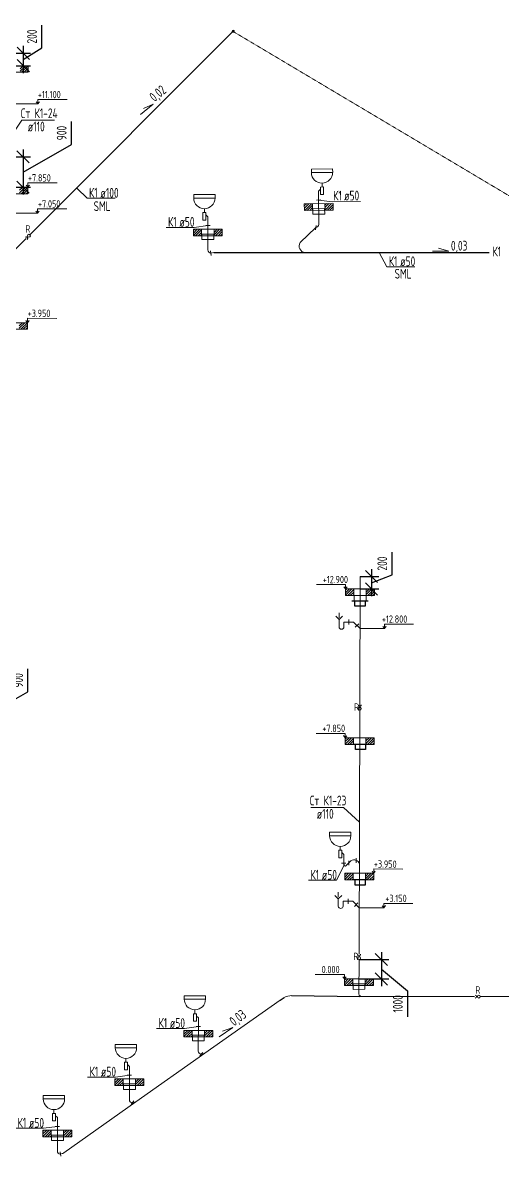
# Model space of a CAD drawing. Header units: millimetres. Extents: x -8689834 to 9419935, y -370377 to 166066.
# Drawn here: x -109791 to -99964, y -329392 to -306186 of the extents above; entities that cross this region are included whole.
import ezdxf

# ---------------------------------------------------------------- set-up
doc = ezdxf.new("R2010")
doc.units = ezdxf.units.MM
doc.header["$MEASUREMENT"] = 0
doc.linetypes.add('штриховая 50', pattern=[1, 0.5, -0.5])
doc.layers.get('0').update_dxf_attribs({"color": 250, "lineweight": 9})
for name, color, linetype, lineweight in [('_ВК-Text К1', 7, 'Continuous', 30), ('_ВК-К1', 14, 'Continuous', 40), ('_ВК-К3', 30, 'Continuous', 40), ('_ВК-переход на SML', 3, 'Continuous', 30), ('_ВК-противопожарные муфты', 1, 'Continuous', 30), ('_Санпр', 7, 'Continuous', 30), ('ВК_канализация', 32, 'Continuous', 30), ('тх разм', 250, 'Continuous', 9)]:
    doc.layers.add(name, color=color, linetype=linetype, lineweight=lineweight)
doc.layers.add('PDF __ВК-К1', color=7, linetype='Continuous', true_color=0xb80000)
for name, color, linetype in [('PDF __К14', 3, 'Continuous'), ('PDF _TEKSTBK', 7, 'Continuous'), ('АР_Кровля дорожки', 245, 'Continuous')]:
    doc.layers.add(name, color=color, linetype=linetype)
doc.styles.add('ISOCPEUR', font='isocpeur.ttf', dxfattribs={"width": 0.7})
doc.styles.add('ГОСТ 2.304', font='isocpeur.ttf', dxfattribs={"width": 0.7})
doc.dimstyles.new('СПДС', dxfattribs={"dimscale": 100, "dimtxt": 2.5, "dimasz": 2.5, "dimexe": 1.5, "dimexo": 0, "dimgap": 1, "dimtad": 1, "dimdec": 0, "dimrnd": 1, "dimtxsty": 'ГОСТ 2.304', "dimblk": 'OBLIQUE', "dimcen": 2.5, "dimdle": 1.5, "dimadec": 0, "dimazin": 2, "dimtfac": 0.75, "dimtdec": 0, "dimtmove": 1, "dimatfit": 3, "dimfxl": 1, "dimtolj": 1, "dimarcsym": 1})

# ---------------------------------------------------------------- blocks, each defined once
blk = doc.blocks.new('_Oblique')
at = {"color": 0, "linetype": 'ByBlock', "lineweight": -2}
blk.add_line((-0.5, -0.5), (0.5, 0.5), dxfattribs=at)
blk = doc.blocks.new('*D2084')
at = {"layer": 'тх разм', "color": 0, "lineweight": -2, "ltscale": 100, "transparency": 16777216}
for p, q in [((-109685, -319882), (-109685, -319416)), ((-110676, -320447), (-109685, -319882)), ((-110676, -319986), (-110676, -320908)), ((-110866, -320136), (-110526, -320136)), ((-110867, -320758), (-110526, -320758))]:
    blk.add_line(p, q, dxfattribs=at)
at = {"layer": 'тх разм', "color": 0, "lineweight": -2, "ltscale": 100, "transparency": 16777216, "xscale": 250, "yscale": 250, "zscale": 250}
for p, rotation in [((-110676, -320136), 90), ((-110676, -320758), 270)]:
    blk.add_blockref('_Oblique', p, dxfattribs=dict(at, rotation=rotation))
at = {"layer": 'тх разм', "color": 0, "lineweight": 13, "ltscale": 100, "transparency": 16777216, "insert": (-109885, -319649), "char_height": 250, "attachment_point": 5, "rotation": 90, "style": 'ГОСТ 2.304'}
blk.add_mtext('\\A1;{\\H0.8x;900}', dxfattribs=at)
blk = doc.blocks.new('*D2091')
at = {"layer": 'тх разм', "color": 0, "lineweight": -2, "ltscale": 100, "transparency": 16777216}
for p, q in [((-109400, -306703), (-109400, -306237)), ((-109778, -306662), (-109778, -307217)), ((-109778, -306939), (-109400, -306703)), ((-109969, -306812), (-109628, -306812)), ((-109970, -307067), (-109628, -307067))]:
    blk.add_line(p, q, dxfattribs=at)
at = {"layer": 'тх разм', "color": 0, "lineweight": -2, "ltscale": 100, "transparency": 16777216, "xscale": 250, "yscale": 250, "zscale": 250}
for p, rotation in [((-109778, -306812), 90), ((-109778, -307067), 270)]:
    blk.add_blockref('_Oblique', p, dxfattribs=dict(at, rotation=rotation))
at = {"layer": 'тх разм', "color": 0, "lineweight": 13, "ltscale": 100, "transparency": 16777216, "insert": (-109600, -306470), "char_height": 250, "attachment_point": 5, "rotation": 90, "style": 'ГОСТ 2.304'}
blk.add_mtext('\\A1;{\\H0.8x;200}', dxfattribs=at)
blk = doc.blocks.new('*D2080')
at = {"layer": 'тх разм', "color": 0, "lineweight": -2, "ltscale": 100, "transparency": 16777216}
for p, q in [((-108792, -308678), (-108792, -308212)), ((-109784, -309243), (-108792, -308678)), ((-109784, -308782), (-109784, -309704)), ((-109973, -308932), (-109634, -308932)), ((-109975, -309554), (-109634, -309554))]:
    blk.add_line(p, q, dxfattribs=at)
at = {"layer": 'тх разм', "color": 0, "lineweight": -2, "ltscale": 100, "transparency": 16777216, "xscale": 250, "yscale": 250, "zscale": 250}
for p, rotation in [((-109784, -308932), 90), ((-109784, -309554), 270)]:
    blk.add_blockref('_Oblique', p, dxfattribs=dict(at, rotation=rotation))
at = {"layer": 'тх разм', "color": 0, "lineweight": 13, "ltscale": 100, "transparency": 16777216, "insert": (-108992, -308445), "char_height": 250, "attachment_point": 5, "rotation": 90, "style": 'ГОСТ 2.304'}
blk.add_mtext('\\A1;{\\H0.8x;900}', dxfattribs=at)
blk = doc.blocks.new('Протв_муфта')
at = {"layer": '_ВК-противопожарные муфты', "ltscale": 200, "transparency": 33554687}
for p, q in [((-205635, 240869), (-206106, 240869)), ((-206021, 240719), (-206021, 240869)), ((-205721, 240719), (-206021, 240719)), ((-205721, 240869), (-205721, 240719))]:
    blk.add_line(p, q, dxfattribs=at)
blk = doc.blocks.new('*D2090')
at = {"layer": 'тх разм', "color": 0, "lineweight": -2, "ltscale": 100, "transparency": 16777216}
for p, q in [((-102224, -317491), (-102224, -317025)), ((-102646, -317373), (-102646, -317928)), ((-102878, -317523), (-102496, -317523)), ((-102646, -317650), (-102224, -317491)), ((-102879, -317778), (-102496, -317778))]:
    blk.add_line(p, q, dxfattribs=at)
at = {"layer": 'тх разм', "color": 0, "lineweight": -2, "ltscale": 100, "transparency": 16777216, "xscale": 250, "yscale": 250, "zscale": 250}
for p, rotation in [((-102646, -317523), 90), ((-102646, -317778), 270)]:
    blk.add_blockref('_Oblique', p, dxfattribs=dict(at, rotation=rotation))
at = {"layer": 'тх разм', "color": 0, "lineweight": 13, "ltscale": 100, "transparency": 16777216, "insert": (-102424, -317258), "char_height": 250, "attachment_point": 5, "rotation": 90, "style": 'ГОСТ 2.304'}
blk.add_mtext('\\A1;{\\H0.8x;200}', dxfattribs=at)
blk = doc.blocks.new('*D1998')
at = {"layer": 'тх разм', "color": 0, "lineweight": -2, "ltscale": 100, "transparency": 16777216}
for p, q in [((-102442, -325212), (-102442, -325911)), ((-102891, -325362), (-102292, -325362)), ((-102442, -325562), (-101905, -326002)), ((-102892, -325761), (-102292, -325761)), ((-101905, -326002), (-101905, -326538))]:
    blk.add_line(p, q, dxfattribs=at)
at = {"layer": 'тх разм', "color": 0, "lineweight": -2, "ltscale": 100, "transparency": 16777216, "xscale": 250, "yscale": 250, "zscale": 250}
for p, rotation in [((-102442, -325362), 90), ((-102442, -325761), 270)]:
    blk.add_blockref('_Oblique', p, dxfattribs=dict(at, rotation=rotation))
at = {"layer": 'тх разм', "color": 0, "lineweight": 13, "ltscale": 100, "transparency": 16777216, "insert": (-102105, -326270), "char_height": 250, "attachment_point": 5, "rotation": 90, "style": 'ГОСТ 2.304'}
blk.add_mtext('\\A1;{\\H0.8x;1000}', dxfattribs=at)

msp = doc.modelspace()

# ---------------------------------------------------------------- hatches: boundary and pattern name
at = {"ltscale": 500, "transparency": 33554636}
h = msp.add_hatch(color=7, dxfattribs=at)
h.dxf.hatch_style = 1
h.paths.add_polyline_path([(-105497.8, -306357.1, 1), (-105455.4, -306366.1, 1)])
at = {"layer": '_ВК-К3', "lineweight": 13}
h = msp.add_hatch(dxfattribs=at)
h.set_pattern_fill('ANSI31', scale=11.388071, angle=180)
h.set_pattern_definition([(225, (-163844.07, -327434.684), (25.566948, -25.566948), [])])
h.paths.add_polyline_path([(-110265.2, -307202.3), (-110098.5, -307202.3), (-110098.5, -307066.7), (-110265.2, -307066.7)])
h.paths.add_polyline_path([(-109842.7, -307202.3), (-109675.3, -307202.3), (-109675.3, -307066.7), (-109842.7, -307066.7)])
h = msp.add_hatch(dxfattribs=at)
h.set_pattern_fill('ANSI31', scale=11.388071, angle=180)
h.set_pattern_definition([(225, (-163854.273, -329921.857), (25.566948, -25.566948), [])])
h.paths.add_polyline_path([(-110275.5, -309689.5), (-110108.7, -309689.5), (-110108.7, -309553.9), (-110275.5, -309553.9)])
h.paths.add_polyline_path([(-109852.9, -309689.5), (-109685.5, -309689.5), (-109685.5, -309553.9), (-109852.9, -309553.9)])
h = msp.add_hatch(dxfattribs=at)
h.set_pattern_fill('ANSI31', scale=11.388071, angle=180)
h.set_pattern_definition([(225, (-160862.19, -330266.72), (25.566948, -25.566948), [])])
h.paths.add_polyline_path([(-103430.6, -310025.3), (-103597.3, -310026.1), (-103598, -309890.5), (-103431.3, -309889.7)])
h.paths.add_polyline_path([(-103853.2, -310027.3), (-104020.5, -310028.1), (-104021.2, -309892.5), (-103853.8, -309891.7)])
h = msp.add_hatch(dxfattribs=at)
h.set_pattern_fill('ANSI31', scale=11.388071, angle=180)
h.set_pattern_definition([(225, (-159872.114, -330782.063), (25.566948, -25.566948), [])])
h.paths.add_polyline_path([(-106293.3, -310549.7), (-106126.6, -310549.7), (-106126.6, -310414.1), (-106293.3, -310414.1)])
h.paths.add_polyline_path([(-105870.7, -310549.7), (-105703.4, -310549.7), (-105703.4, -310414.1), (-105870.7, -310414.1)])
h = msp.add_hatch(dxfattribs=at)
h.set_pattern_fill('ANSI31', scale=11.388071, angle=180)
h.set_pattern_definition([(225, (-163862.48, -332694.982), (25.566948, -25.566948), [])])
h.paths.add_polyline_path([(-110283.7, -312462.6), (-110116.9, -312462.6), (-110116.9, -312327), (-110283.7, -312327)])
h.paths.add_polyline_path([(-109861.1, -312462.6), (-109693.7, -312462.6), (-109693.7, -312327), (-109861.1, -312327)])
h = msp.add_hatch(dxfattribs=at)
h.set_pattern_fill('ANSI31', scale=11.388071, angle=180)
h.set_pattern_definition([(225, (-156753.244, -338145.615), (25.566948, -25.566948), [])])
h.paths.add_polyline_path([(-103174.4, -317913.2), (-103007.7, -317913.2), (-103007.7, -317777.7), (-103174.4, -317777.7)])
h.paths.add_polyline_path([(-102751.8, -317913.2), (-102584.5, -317913.2), (-102584.5, -317777.7), (-102751.8, -317777.7)])
h = msp.add_hatch(dxfattribs=at)
h.set_pattern_fill('ANSI31', scale=11.388071, angle=180)
h.set_pattern_definition([(225, (-156761.07, -341193.97), (25.566948, -25.566948), [])])
h.paths.add_polyline_path([(-103182.2, -320961.6), (-103015.5, -320961.6), (-103015.5, -320826), (-103182.2, -320826)])
h.paths.add_polyline_path([(-102759.7, -320961.6), (-102592.3, -320961.6), (-102592.3, -320826), (-102759.7, -320826)])
h = msp.add_hatch(dxfattribs=at)
h.set_pattern_fill('ANSI31', scale=11.388071, angle=180)
h.set_pattern_definition([(225, (-156769.277, -343967.095), (25.566948, -25.566948), [])])
h.paths.add_polyline_path([(-103190.5, -323734.7), (-103023.7, -323734.7), (-103023.7, -323599.2), (-103190.5, -323599.2)])
h.paths.add_polyline_path([(-102767.9, -323734.7), (-102600.5, -323734.7), (-102600.5, -323599.2), (-102767.9, -323599.2)])
h = msp.add_hatch(dxfattribs=at)
h.set_pattern_fill('ANSI31', scale=11.388071, angle=180)
h.set_pattern_definition([(225, (-156776.077, -346129.06), (25.566948, -25.566948), [])])
h.paths.add_polyline_path([(-103197.3, -325896.7), (-103030.5, -325896.7), (-103030.5, -325761.1), (-103197.3, -325761.1)])
h.paths.add_polyline_path([(-102774.7, -325896.7), (-102607.3, -325896.7), (-102607.3, -325761.1), (-102774.7, -325761.1)])
h = msp.add_hatch(dxfattribs=at)
h.set_pattern_fill('ANSI31', scale=11.388071, angle=180)
h.set_pattern_definition([(225, (-160066.683, -347181.17), (25.566948, -25.566948), [])])
h.paths.add_polyline_path([(-106487.9, -326948.8), (-106321.1, -326948.8), (-106321.1, -326813.2), (-106487.9, -326813.2)])
h.paths.add_polyline_path([(-106065.3, -326948.8), (-105897.9, -326948.8), (-105897.9, -326813.2), (-106065.3, -326813.2)])
h = msp.add_hatch(dxfattribs=at)
h.set_pattern_fill('ANSI31', scale=11.388071, angle=180)
h.set_pattern_definition([(225, (-161479.278, -348176.627), (25.566948, -25.566948), [])])
h.paths.add_polyline_path([(-107900.5, -327944.2), (-107733.7, -327944.2), (-107733.7, -327808.7), (-107900.5, -327808.7)])
h.paths.add_polyline_path([(-107477.9, -327944.2), (-107310.5, -327944.2), (-107310.5, -327808.7), (-107477.9, -327808.7)])
h = msp.add_hatch(dxfattribs=at)
h.set_pattern_fill('ANSI31', scale=11.388071, angle=180)
h.set_pattern_definition([(225, (-162954.23, -349224.422), (25.566948, -25.566948), [])])
h.paths.add_polyline_path([(-109375.4, -328992), (-109208.7, -328992), (-109208.7, -328856.5), (-109375.4, -328856.5)])
h.paths.add_polyline_path([(-108952.8, -328992), (-108785.5, -328992), (-108785.5, -328856.5), (-108952.8, -328856.5)])

# ---------------------------------------------------------------- linework, layer by layer
at = {"color": 18, "linetype": 'штриховая 50', "true_color": 0x000000}
msp.add_lwpolyline([(-105461.1, -306376.8), (-93261.4, -313635.1)], dxfattribs=at)
at = {"color": 18, "ltscale": 100, "true_color": 0x000000}
for points in [[(-109480.5, -307850.3), (-109979.9, -307850.2)], [(-109487.9, -310088.7), (-109987.4, -310088.6)], [(-102380.5, -318587.7), (-102880, -318587.6)], [(-102394.6, -324305.7), (-102894, -324305.6)]]:
    msp.add_lwpolyline(points, dxfattribs=at)
at = {"color": 7, "ltscale": 500}
for points in [[(-109480.5, -307850.3), (-109512.5, -307807.6)], [(-109480.5, -307850.3), (-109480.4, -307759.8), (-108881.5, -307760)], [(-109480.5, -307850.3), (-109445.7, -307805.2)], [(-109685.5, -309553.9), (-109717.3, -309511.1)], [(-109685.5, -309553.9), (-109685, -309463.4), (-109086.1, -309467.1)], [(-109685.5, -309553.9), (-109650.5, -309509.1)], [(-107897.2, -309780.1), (-108471, -309780.1), (-108672.3, -309578.8)], [(-109487.9, -310088.7), (-109487.9, -309998.2), (-108889, -309998.4)], [(-102871.8, -309849), (-103445.6, -309851.7), (-103727.3, -309815.8)], [(-109487.9, -310088.7), (-109520, -310046)], [(-109487.9, -310088.7), (-109453.2, -310043.6)], [(-106852.9, -310376), (-106279.2, -310376), (-105997.6, -310338.8)], [(-101756.2, -311181.7), (-102330, -311181.7), (-102488.6, -310890.8)], [(-109693.7, -312327), (-109725.5, -312284.2)], [(-109693.7, -312327), (-109693.2, -312236.5), (-109094.3, -312240.2)], [(-109693.7, -312327), (-109658.7, -312282.2)], [(-103174.4, -317777.7), (-103174.4, -317687.2), (-103773.4, -317687.3)], [(-103174.4, -317777.7), (-103209.2, -317732.6)], [(-103174.4, -317777.7), (-103142.4, -317735)], [(-102380.5, -318587.7), (-102412.6, -318545)], [(-102380.5, -318587.7), (-102380.5, -318497.2), (-101781.6, -318497.4)], [(-102380.5, -318587.7), (-102345.8, -318542.6)], [(-103182.6, -320824.6), (-103182.6, -320734.1), (-103781.6, -320734.2)], [(-103182.6, -320824.6), (-103217.4, -320779.5)], [(-103182.6, -320824.6), (-103150.6, -320781.9)], [(-103886.3, -322251.4), (-103220.6, -322249.6), (-102892.1, -322548.9)], [(-102601.8, -323600.5), (-102633.4, -323557.5)], [(-102601.8, -323600.5), (-102566.6, -323555.8)], [(-102600.5, -323600.5), (-102600.1, -323510), (-102001.2, -323512.8)], [(-102394.6, -324305.7), (-102426.6, -324263)], [(-102394.6, -324305.7), (-102394.5, -324215.2), (-101795.6, -324215.4)], [(-102394.6, -324305.7), (-102359.8, -324260.6)], [(-103197.3, -325761.1), (-103197.3, -325670.6), (-103796.2, -325670.7)], [(-103197.3, -325761.1), (-103232, -325716)], [(-103197.3, -325761.1), (-103165.2, -325718.5)], [(-107047.5, -326775.1), (-106473.7, -326775.1), (-106192.2, -326737.9)], [(-108460.1, -327770.6), (-107886.3, -327770.6), (-107604.8, -327733.4)], [(-109935.1, -328818.4), (-109361.3, -328818.4), (-109079.7, -328781.2)]]:
    msp.add_lwpolyline(points, dxfattribs=at)
at = {"color": 244, "ltscale": 500, "true_color": 0x991b1e}
for points in [[(-104107.7, -310687.7), (-103786.6, -310380.8)], [(-102899.3, -325257.1), (-102878.7, -317523)], [(-102902.8, -326066.9), (-102900.8, -325363.8)], [(-106130.2, -327302.6), (-106094.4, -327294.4)], [(-107542.8, -328298.1), (-107507, -328289.9)], [(-109017.7, -329345.9), (-108982, -329337.6)]]:
    msp.add_lwpolyline(points, dxfattribs=at)
at = {"color": 7, "ltscale": 500, "elevation": 0}
msp.add_lwpolyline([(-103934.4, -323741.3), (-103360.6, -323741.3), (-103196.3, -323421.6)], dxfattribs=at)
at = {"color": 7, "ltscale": 500}
msp.add_circle((-105476.6, -306361.6), 21.6, dxfattribs=at)
at = {"color": 244, "ltscale": 500, "true_color": 0x991b1e}
for centre, radius, start, end in [((-103989.8, -310756.9), 136.7, 149.61993, 262.37726), ((-102986.8, -323427.5), 97.7, 18.73212, 74.47362), ((-104286.7, -326415.2), 312.4, 89.1865, 117.55381), ((-102838.6, -326057.9), 64.8, 187.96812, 275.53896), ((-106284, -326807.6), 522.4, 291.27132, 295.09776), ((-107696.5, -327803.1), 522.4, 291.27132, 295.09776), ((-109171.5, -328850.9), 522.4, 291.27132, 295.09776)]:
    msp.add_arc(centre, radius, start, end, dxfattribs=at)
at = {"layer": '_ВК-Text К1', "color": 7, "lineweight": 13, "ltscale": 100}
for p, q in [((-107115.4, -307851.1), (-107374.5, -308067.4)), ((-107115.4, -307851.1), (-107316, -307943.4)), ((-101060.3, -310860.4), (-101397.8, -310860.8)), ((-101060.3, -310860.4), (-101273.6, -310803)), ((-105484.8, -326757.4), (-105765.9, -326944.1)), ((-105484.8, -326757.4), (-105694.2, -326827.3))]:
    msp.add_line(p, q, dxfattribs=at)
at = {"layer": '_ВК-К1', "color": 244, "lineweight": 13, "true_color": 0x991b1e}
for p, q in [((-103727.8, -309697.2), (-103724.1, -310315.5)), ((-105997.6, -310220.2), (-105998.5, -310838.5)), ((-106192.2, -326619.3), (-106193, -327237.6)), ((-107604.8, -327614.7), (-107605.6, -328233.1)), ((-109079.7, -328662.5), (-109080.6, -329280.9))]:
    msp.add_line(p, q, dxfattribs=at)
at = {"layer": '_ВК-К1', "lineweight": 13}
msp.add_line((-103214.7, -323273.5, 0), (-103214.7, -323417.8, 0), dxfattribs=at)
at = {"layer": '_ВК-К1', "lineweight": 13, "ltscale": 100}
msp.add_line((-103065.2, -323344.2, 0), (-103162.1, -323441.2, 0), dxfattribs=at)
at = {"layer": '_ВК-К1', "lineweight": 13, "transparency": 33554687, "flags": 128}
for points in [[(-103771.7, -309816), (-103682.8, -309815.6)], [(-105953.2, -310338.8), (-106042.1, -310338.8)], [(-106147.7, -326737.9), (-106236.6, -326737.9)], [(-107560.3, -327733.4), (-107649.2, -327733.4)], [(-109035.3, -328781.2), (-109124.2, -328781.2)]]:
    msp.add_lwpolyline(points, dxfattribs=at)
at = {"layer": '_ВК-К1', "lineweight": 13, "transparency": 33554687, "elevation": 0, "flags": 128}
for points in [[(-103170.2, -323392.2), (-103259.1, -323392.2)], [(-103110.2, -323434.7), (-103110.2, -323343.7)], [(-102957.5, -323381.2), (-102957.5, -323290.2)]]:
    msp.add_lwpolyline(points, dxfattribs=at)
at = {"layer": '_ВК-К1', "lineweight": 13, "ltscale": 100}
for centre, radius, start, end in [((-103183.7, -323418.8, 0), 31, 178.01846, 314.00596), ((-103003.6, -323427.9, 0), 103.9, 65.54563, 126.3024)]:
    msp.add_arc(centre, radius, start, end, dxfattribs=at)
at = {"layer": '_ВК-К3', "color": 7, "lineweight": 13}
for p, q in [((-103852.8, -310026.8), (-103853.8, -309891.2)), ((-103597.4, -310026.1), (-103598.1, -309890.5)), ((-106126.5, -310549.7), (-106126.5, -310414.1)), ((-105871.1, -310549.2), (-105870.7, -310413.6)), ((-103007.1, -317913.2), (-103007.1, -317777.7)), ((-102752.2, -317912.7), (-102751.8, -317777.2)), ((-103014.9, -320961.6), (-103014.9, -320826)), ((-102760.1, -320961.1), (-102759.7, -320825.5)), ((-103023.1, -323734.7), (-103023.1, -323599.2)), ((-102768.3, -323734.2), (-102767.9, -323598.7)), ((-103029.9, -325896.7), (-103029.9, -325761.1)), ((-102775.1, -325896.2), (-102774.7, -325760.6)), ((-106321, -326948.8), (-106321, -326813.2)), ((-106065.7, -326948.3), (-106065.3, -326812.7)), ((-107733.6, -327944.2), (-107733.6, -327808.7)), ((-107478.3, -327943.8), (-107477.9, -327808.2)), ((-109208.6, -328992), (-109208.6, -328856.5)), ((-108953.2, -328991.6), (-108952.8, -328856))]:
    msp.add_line(p, q, dxfattribs=at)
at = {"layer": '_ВК-К3', "color": 244, "lineweight": 13, "true_color": 0x991b1e}
for p, q in [((-103781.2, -310334.5), (-103792, -310427.2)), ((-105941.2, -310857.2), (-105930, -310949.9)), ((-106099.1, -327267.8), (-106161.3, -327337.5)), ((-107510.6, -328257.3), (-107568.4, -328330.6)), ((-109023.4, -329299.6), (-109012.1, -329392.2))]:
    msp.add_line(p, q, dxfattribs=at)
at = {"layer": '_ВК-К3', "color": 7, "lineweight": 13}
for points in [[(-109675.3, -307202.3), (-110265.2, -307202.3), (-110265.2, -307066.7), (-109675.3, -307066.7)], [(-109685.5, -309689.5), (-110275.5, -309689.5), (-110275.5, -309553.9), (-109685.5, -309553.9)], [(-104020.5, -310028.1), (-103430.6, -310025.3), (-103431.3, -309889.7), (-104021.2, -309892.5)], [(-105703.4, -310549.7), (-106293.3, -310549.7), (-106293.3, -310414.1), (-105703.4, -310414.1)], [(-109693.7, -312462.6), (-110283.7, -312462.6), (-110283.7, -312327), (-109693.7, -312327)], [(-102584.5, -317913.2), (-103174.4, -317913.2), (-103174.4, -317777.7), (-102584.5, -317777.7)], [(-102592.3, -320961.6), (-103182.2, -320961.6), (-103182.2, -320826), (-102592.3, -320826)], [(-102600.5, -323734.7), (-103190.5, -323734.7), (-103190.5, -323599.2), (-102600.5, -323599.2)], [(-102607.3, -325896.7), (-103197.3, -325896.7), (-103197.3, -325761.1), (-102607.3, -325761.1)], [(-105897.9, -326948.8), (-106487.9, -326948.8), (-106487.9, -326813.2), (-105897.9, -326813.2)], [(-107310.5, -327944.2), (-107900.5, -327944.2), (-107900.5, -327808.7), (-107310.5, -327808.7)], [(-108785.5, -328992), (-109375.4, -328992), (-109375.4, -328856.5), (-108785.5, -328856.5)]]:
    msp.add_lwpolyline(points, close=True, dxfattribs=at)
at = {"layer": '_ВК-К3', "color": 244, "lineweight": 13, "ltscale": 100, "true_color": 0x991b1e}
for centre, start, end in [((-103791.2, -310313.8), 273.92702, 358.58055), ((-105931.3, -310836.5), 181.68819, 266.34172), ((-106125.9, -327235.6), 181.68819, 266.34172), ((-107538.5, -328231.1), 181.68819, 266.34172), ((-109013.4, -329278.9), 181.68819, 266.34172)]:
    msp.add_arc(centre, 67.2, start, end, dxfattribs=at)
at = {"layer": '_ВК-переход на SML', "lineweight": 13}
for points in [[(-103604.6, -309992.3), (-103848.3, -309993.5), (-103847.7, -310104.8), (-103604.1, -310103.7)], [(-106119.4, -310515.9), (-105875.8, -310515.9), (-105875.8, -310627.2), (-106119.4, -310627.2)], [(-102999.4, -317913.2), (-102755.8, -317913.2), (-102755.8, -318024.6), (-102999.4, -318024.6)], [(-102780.3, -325862.3), (-103023.9, -325863.5), (-103023.4, -325974.8), (-102779.7, -325973.7)], [(-106314, -326915), (-106070.4, -326915), (-106070.4, -327026.3), (-106314, -327026.3)], [(-107726.6, -327910.5), (-107483, -327910.5), (-107483, -328021.8), (-107726.6, -328021.8)], [(-109201.6, -328958.3), (-108957.9, -328958.3), (-108957.9, -329069.6), (-109201.6, -329069.6)]]:
    msp.add_lwpolyline(points, close=True, dxfattribs=at)
at = {"layer": '_Санпр', "lineweight": 13}
for p, q in [((-103877, -309182.9), (-103440.7, -309180.9)), ((-103877, -309182.9), (-103876.7, -309253.5)), ((-103876.7, -309253.5), (-103440.4, -309251.4)), ((-103440.7, -309180.9), (-103440.4, -309251.4)), ((-103657.5, -309470.6), (-103657.2, -309549.7)), ((-105850.8, -309705.2), (-106287.1, -309705.2)), ((-106287.1, -309705.2), (-106287.1, -309775.8)), ((-105850.8, -309775.8), (-106287.1, -309775.8)), ((-105850.8, -309705.2), (-105850.8, -309775.8)), ((-103687.4, -309597.4), (-103728.1, -309634.4)), ((-103728.1, -309634.4), (-103727.8, -309697.2)), ((-106069, -309993.9), (-106069, -310073)), ((-106038.5, -310120.6), (-105997.6, -310157.4)), ((-105997.6, -310157.4), (-105997.6, -310220.2)), ((-103067.9, -322758.6, 0), (-103504.2, -322758.6, 0)), ((-103504.2, -322758.6, 0), (-103504.2, -322829.1, 0)), ((-103067.9, -322758.6, 0), (-103067.9, -322829.1, 0)), ((-103067.9, -322829.1, 0), (-103504.2, -322829.1, 0)), ((-103286.1, -323047.3, 0), (-103286.1, -323126.4, 0)), ((-103255.6, -323174, 0), (-103214.7, -323210.8, 0)), ((-103214.7, -323210.8, 0), (-103214.7, -323273.5, 0)), ((-106045.4, -326104.3), (-106481.7, -326104.3)), ((-106481.7, -326104.3), (-106481.7, -326174.9)), ((-106045.4, -326174.9), (-106481.7, -326174.9)), ((-106045.4, -326104.3), (-106045.4, -326174.9)), ((-106263.6, -326393), (-106263.6, -326472.1)), ((-106233.1, -326519.7), (-106192.2, -326556.5)), ((-106192.2, -326556.5), (-106192.2, -326619.3)), ((-107458, -327099.8), (-107894.3, -327099.8)), ((-107894.3, -327099.8), (-107894.3, -327170.3)), ((-107458, -327170.3), (-107894.3, -327170.3)), ((-107458, -327099.8), (-107458, -327170.3)), ((-107676.1, -327388.5), (-107676.1, -327467.5)), ((-107645.6, -327515.2), (-107604.8, -327552)), ((-107604.8, -327552), (-107604.8, -327614.7)), ((-108933, -328147.6), (-109369.2, -328147.6)), ((-109369.2, -328147.6), (-109369.2, -328218.1)), ((-108933, -328218.1), (-109369.2, -328218.1)), ((-108933, -328147.6), (-108933, -328218.1)), ((-109151.1, -328436.3), (-109151.1, -328515.3)), ((-109120.6, -328563), (-109079.7, -328599.8)), ((-109079.7, -328599.8), (-109079.7, -328662.5))]:
    msp.add_line(p, q, dxfattribs=at)
for points in [[(-103687.7, -309549.8), (-103626.7, -309549.5), (-103625.9, -309702.1), (-103686.9, -309702.4)], [(-106038.5, -310073), (-106099.5, -310073), (-106099.5, -310225.5), (-106038.5, -310225.5)], [(-106233.1, -326472.1), (-106294.1, -326472.1), (-106294.1, -326624.7), (-106233.1, -326624.7)], [(-107645.6, -327467.5), (-107706.7, -327467.5), (-107706.7, -327620.1), (-107645.6, -327620.1)], [(-109120.6, -328515.3), (-109181.6, -328515.3), (-109181.6, -328667.9), (-109120.6, -328667.9)]]:
    msp.add_lwpolyline(points, close=True, dxfattribs=at)
at = {"layer": '_Санпр', "lineweight": 13, "elevation": 0}
msp.add_lwpolyline([(-103255.6, -323126.4), (-103316.6, -323126.4), (-103316.6, -323278.9), (-103255.6, -323278.9)], close=True, dxfattribs=at)
at = {"layer": '_Санпр', "lineweight": 13}
for centre, start, end in [((-103658.6, -309252.4), 180.26874, 0.26874), ((-106069, -309775.8), 180, 0), ((-103286.1, -322829.1, 0), 180, 0), ((-106263.6, -326174.9), 180, 0), ((-107676.1, -327170.3), 180, 0), ((-109151.1, -328218.1), 180, 0)]:
    msp.add_arc(centre, 218.1, start, end, dxfattribs=at)
at = {"layer": 'PDF __ВК-К1', "lineweight": 13}
for points in [[(-103110.2, -318455.8), (-103208.6, -318455.8)], [(-103110.2, -318405.5), (-103110.2, -318503.9)], [(-103110.2, -318455.8), (-103011.8, -318455.8), (-102880, -318587.6)], [(-102907.2, -318489.2), (-102976.3, -318560.4)], [(-103125.7, -324172.2), (-103224.1, -324172.2)], [(-103125.7, -324122), (-103125.7, -324220.4)], [(-103125.7, -324172.2), (-103027.4, -324172.2), (-102895.5, -324304.1)], [(-102922.7, -324205.7), (-102991.8, -324276.9)]]:
    msp.add_lwpolyline(points, dxfattribs=at)
at = {"layer": 'PDF __К14', "lineweight": 13}
for points in [[(-103309, -318365.8), (-103309, -318265.3)], [(-103324.6, -324082.2), (-103324.6, -323981.8)]]:
    msp.add_lwpolyline(points, dxfattribs=at)
at = {"layer": 'PDF _TEKSTBK', "lineweight": 13}
for points in [[(-103309, -318405.5), (-103378.1, -318336.5)], [(-103309, -318554.1), (-103309, -318405.5), (-103237.9, -318336.5)], [(-103208.6, -318455.8), (-103208.6, -318554.1)], [(-103324.6, -324122), (-103393.6, -324052.9)], [(-103324.6, -324270.6), (-103324.6, -324122), (-103253.4, -324052.9)], [(-103224.1, -324172.2), (-103224.1, -324270.6)]]:
    msp.add_lwpolyline(points, dxfattribs=at)
for centre in [(-103259.8, -318553.1), (-103275.4, -324269.5)]:
    msp.add_arc(centre, 49.2, 180.00001, 359.99999, dxfattribs=at)
at = {"layer": 'АР_Кровля дорожки', "color": 244, "ltscale": 500, "true_color": 0x991b1e}
for points in [[(-105873.3, -310891.3), (-100233.7, -310890.5)], [(-104516.8, -326192.9), (-104516.8, -326192.9), (-104431.2, -326138.3)], [(-104282.4, -326102.9), (-102886.6, -326122.4)]]:
    msp.add_lwpolyline(points, dxfattribs=at)
at = {"layer": 'ВК_канализация', "color": 244, "lineweight": 13, "ltscale": 500, "true_color": 0x991b1e}
for points in [[(-109641.7, -310526.7), (-105476.6, -306361.6)], [(-111226.4, -312111.4), (-109717.2, -310602.2)], [(-109684.5, -310568.7), (-109696.6, -310580.3)], [(-105935.6, -310903.5), (-105873.3, -310891.3)], [(-102885.7, -320198.4), (-102885.6, -320181.7)], [(-102899.5, -325303.8), (-102899.4, -325287.1)], [(-104516.8, -326192.9), (-106062.4, -327280.7)], [(-102886.6, -326122.4), (-100535.9, -326122.4)], [(-100475.9, -326122.4), (-100492.6, -326122.4)], [(-100415.9, -326122.4), (-95538.5, -326122.4)], [(-106062.4, -327280.7), (-107475, -328276.1)], [(-107475, -328276.1), (-108949.9, -329323.9)]]:
    msp.add_lwpolyline(points, dxfattribs=at)
at = {"layer": 'ВК_канализация', "color": 18, "lineweight": 13, "ltscale": 500, "true_color": 0x000000}
msp.add_lwpolyline([(-109140.9, -308180.9), (-109806.5, -308182.6), (-109971.9, -308427.8)], dxfattribs=at)
at = {"layer": 'ВК_канализация', "color": 244, "lineweight": 13, "ltscale": 500, "true_color": 0x991b1e}
for centre in [(-109662.9, -310547.9), (-102885.9, -320228.4), (-102899.7, -325333.8), (-100445.9, -326122.4)]:
    msp.add_circle(centre, 30, dxfattribs=at)
for centre, start, end in [((-109718.2, -310601.1), 313.85249, 133.85249), ((-102885.4, -320151.7), 179.67036, 359.67036), ((-102899.3, -325257.1), 179.67036, 359.67036), ((-100522.6, -326122.4), 270, 90)]:
    msp.add_arc(centre, 30, start, end, dxfattribs=at)

# ---------------------------------------------------------------- block references
at = {"layer": '_ВК-К1', "lineweight": 13, "xscale": 0.7, "yscale": 0.7, "zscale": 0.7}
for p in [(41228.8, -486633), (41240, -489570), (41231.8, -492343.1)]:
    msp.add_blockref('Протв_муфта', p, dxfattribs=at)

# ---------------------------------------------------------------- texts
at = {"layer": 'ВК_канализация', "color": 18, "ltscale": 100, "true_color": 0x000000, "style": 'ISOCPEUR'}
for s, insert, char_height, width, attachment_point, rotation in [('0,02', (-107137.4, -307758.4), 200, 5891.51, 4, 39.76916), ('\\pxi-1,l1,t1,5;+11.100', (-109010.8, -307657.4), 150, 7500, 6, 359.94981), ('+7.850', (-109214.8, -309363.8), 150, 7500, 6, 359.61889), ('К1', (-103252.1, -309725.3), 200, 5891.51, 6, 0.26874), ('\\pxi-1,l1,t1,5;ø50', (-102897.3, -309724.9), 200, 7500, 6, 0.26874), ('\\pxi-1,l1,t1,5;+7.050', (-109018.3, -309895.9), 150, 7500, 6, 359.94981), ('\\pxi-1,l1,t1,5;+3.950', (-109223, -312136.9), 150, 7500, 6, 359.61889), ('\\pxi-1,l1,t1,5;+12.900', (-103644.1, -317584.8), 150, 7500, 4, 0.04194), ('\\pxi-1,l1,t1,5;+12.800', (-101910.9, -318394.9), 150, 7500, 6, 359.94981), ('+7.850', (-103652.4, -320632.2), 150, 7500, 4, 0.09847), ('\\pxi-1,l1,t1,5;+3.950', (-102130.2, -323412.5), 150, 7500, 6, 359.35803), ('\\pxi-1,l1,t1,5;+3.150', (-101924.9, -324112.9), 150, 7500, 6, 359.94981), ('\\pxi-1,l1,t1,5;0.000', (-103666.9, -325568.2), 150, 7500, 4, 0.04194), ('0,03', (-105503.7, -326677.1), 200, 5891.51, 4, 37.66443)]:
    msp.add_mtext(s, dxfattribs=dict(at, insert=insert, char_height=char_height, width=width, attachment_point=attachment_point, rotation=rotation))
at = {"layer": 'ВК_канализация', "color": 18, "ltscale": 100, "true_color": 0x000000, "char_height": 200, "attachment_point": 4, "style": 'ISOCPEUR'}
for s, insert, width in [('Ст К1-24', (-109827.5, -308040.6), 5891.51), ('\\pxi-1,l1,t1,5;ø110', (-109687.3, -308313), 7500), ('SML', (-108337.2, -309942.1), 5891.51), ('К1', (-106813.8, -310261.4), 5891.51), ('\\pxi-1,l1,t1,5;ø50', (-106580.6, -310264.6), 7500), ('0,03', (-101017.9, -310775), 5891.51), ('К1', (-100167, -310869.1), 5891.51), ('SML', (-102171.4, -311324.7), 5891.51), ('Ст К1-23', (-103907.3, -322109.3), 5891.51), ('\\pxi-1,l1,t1,5;ø110', (-103767.1, -322381.7), 7500), ('К1', (-103895.3, -323626.7, 0), 5891.51), ('\\pxi-1,l1,t1,5;ø50', (-103662.1, -323629.8, 0), 7500), ('К1', (-107008.4, -326660.6), 5891.51), ('\\pxi-1,l1,t1,5;ø50', (-106775.2, -326663.7), 7500), ('К1', (-108421, -327656), 5891.51), ('\\pxi-1,l1,t1,5;ø50', (-108187.8, -327659.2), 7500), ('К1', (-109895.9, -328703.8), 5891.51), ('\\pxi-1,l1,t1,5;ø50', (-109662.7, -328707), 7500)]:
    msp.add_mtext(s, dxfattribs=dict(at, insert=insert, width=width))
at = {"layer": 'ВК_канализация', "color": 7, "ltscale": 100, "char_height": 200, "attachment_point": 4, "style": 'ISOCPEUR'}
for s, insert, width in [('К1', (-108431.8, -309665.5), 5891.51), ('\\pxi-1,l1,t1,5;ø100', (-108198.6, -309668.7), 7500), ('К1', (-102290.8, -311067.1), 5891.51), ('\\pxi-1,l1,t1,5;ø50', (-102057.6, -311070.3), 7500)]:
    msp.add_mtext(s, dxfattribs=dict(at, insert=insert, width=width))
at = {"layer": 'ВК_канализация', "color": 7, "ltscale": 100, "char_height": 150, "width": 7500, "attachment_point": 4, "rotation": 0.04194, "style": 'ISOCPEUR'}
for insert in [(-109735.1, -310407.8), (-103001.7, -320194.8), (-103015.5, -325300.2), (-100515.8, -325987.2)]:
    msp.add_mtext('\\pxi-1,l1,t1,5;R', dxfattribs=dict(at, insert=insert))

# ---------------------------------------------------------------- dimensions: what is measured, and where the dimension line sits
at = {"layer": 'тх разм', "color": 7, "lineweight": 13, "ltscale": 100}
for base, p1, p2, text, picture, middle in [((-109778.3, -307066.7), (-109969.3, -306812.1), (-109970.3, -307066.7), '{\\H0.8x;200}', '*D2091', (-109400.4, -306602.7)), ((-109783.8, -309553.9), (-109973.1, -308932), (-109974.9, -309553.9), '{\\H0.8x;900}', '*D2080', (-108792.1, -308578.3)), ((-102646.5, -317777.7), (-102878.4, -317523), (-102879.5, -317777.7), '{\\H0.8x;200}', '*D2090', (-102224.3, -317391.5)), ((-110676.3, -320757.6), (-110865.6, -320135.7), (-110867.4, -320757.6), '{\\H0.8x;900}', '*D2084', (-109684.6, -319781.9)), ((-102441.9, -325761.1), (-102890.6, -325362.4), (-102892.4, -325761.1), '{\\H0.8x;1000}', '*D1998', (-101904.9, -326102.2))]:
    dim = msp.add_linear_dim(base=base, p1=p1, p2=p2, angle=90, text=text, dimstyle='СПДС', dxfattribs=at)
    dim.commit()
    dim.dimension.update_dxf_attribs({"geometry": picture, "text_midpoint": middle, "dimtype": 160})

doc.saveas('drawing.dxf')
